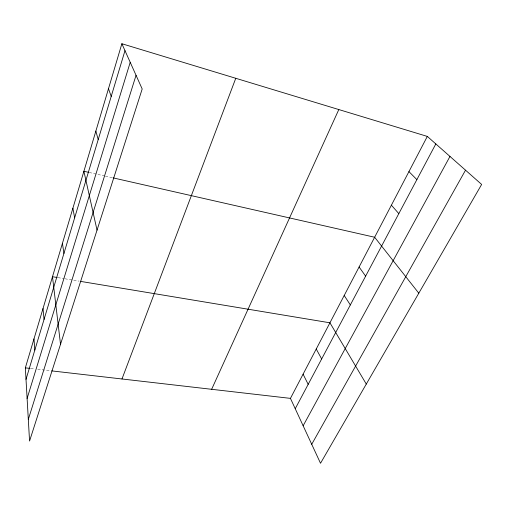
<?xml version="1.0" encoding="UTF-8"?>
<svg xmlns="http://www.w3.org/2000/svg" width="507" height="507" viewBox="0 0 507 507"><rect width="100%" height="100%" fill="white"/><g stroke="black" fill="none" stroke-linecap="round" stroke-linejoin="round"><path stroke-width="0.38" stroke-dasharray="2.54 1.9" d="M30.775 368.481L34.647 368.925M37.746 369.28L50.922 370.801M57.956 277.627L64.205 278.666M64.985 278.793L79.048 281.132M89.276 172.475L104.657 175.967M105.431 176.144L113.118 177.887"/><path stroke-width="0.76" d="M121.876 43.729L142.188 88.979L29.558 441.071L25.35 367.854L121.876 43.729L427.325 136.415L481.65 184.44L320.519 463.271L290.448 398.375L427.325 136.415M26.009 379.363L124.982 50.656M27.105 398.47L130.217 62.304M28.31 419.409L136.047 75.296M121.978 378.983L235.768 78.287M211.647 389.306L338.809 109.556M295.239 408.718L435.824 143.925M303.142 425.772L449.975 156.435M311.723 444.297L465.521 170.181M25.35 367.854L30.002 368.393M51.695 370.89L290.448 398.375M57.177 277.494L52.487 276.721L60.517 344.272M80.607 281.391L329.937 322.801L366.288 384.065M88.51 172.304L83.896 171.252L97.033 230.134M113.118 177.887L374.641 237.244L418.801 293.198M408.934 171.62L416.874 179.617M391.391 205.189L398.819 213.624M359.095 266.993L365.629 276.138M344.209 295.486L350.343 304.929M316.241 349.012L321.66 358.956M303.091 374.185L308.18 384.338M108.492 88.662L111.204 96.412M95.855 131.104L98.206 139.577M72.894 208.206L74.643 217.852M62.437 243.316L63.926 253.437M43.013 308.535L44.052 319.442M33.975 338.885L34.818 350.109"/></g></svg>
